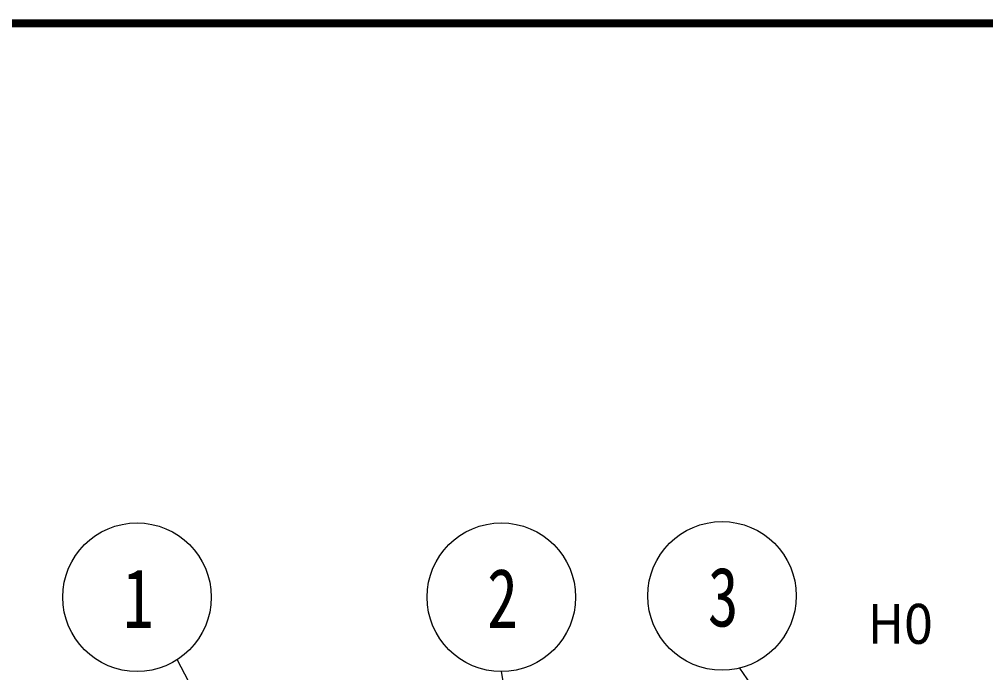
# Model space of a CAD drawing. Header units: millimetres. Extents: x 36873 to 51119, y -3533 to 6541.
# Drawn here: x 39195 to 40661, y 5218 to 6208 of the extents above; entities that cross this region are included whole.
import ezdxf

# ---------------------------------------------------------------- set-up
doc = ezdxf.new("R2010")
doc.units = ezdxf.units.MM
doc.header["$LTSCALE"] = 13
doc.linetypes.add('PTHANTOM2', pattern=[1.25, 0.625, -0.125, 0.125, -0.125, 0.125, -0.125])
doc.layers.add('1', color=4, linetype='Continuous')
doc.layers.add('2-0.13', color=3, linetype='Continuous', lineweight=13)
doc.layers.add('标注、文本', color=3, linetype='Continuous', lineweight=25)
doc.styles.add('11', font='')
doc.styles.add('Tahoma_txtstyle_30.40_0_0', font='tahoma.ttf')
doc.styles.get('11').set_extended_font_data('FangSong_GB2312')

msp = doc.modelspace()

# ---------------------------------------------------------------- linework, layer by layer
at = {"layer": '1', "const_width": 11.87123437500012}
msp.add_lwpolyline([(37755.08995427941, -3159.479332865398), (50779.52995427948, -3159.479332865398), (50779.52995427948, 6201.836917134693), (37755.08995427941, 6201.836917134693), (37755.08995427941, -3159.479332865398)], dxfattribs=at)
at = {"layer": '2-0.13'}
for p, q in [((39434.38162574346, 5237.036615541789), (39933.56942991788, 4288.688419274881)), ((40287.80186376714, 5224.465407758762), (40507.23480830142, 4903.059179930714)), ((39926.32496092073, 5219.25499074885), (40045.26183075458, 4493.930087925284))]:
    msp.add_line(p, q, dxfattribs=at)
for centre in [(39373.63743961888, 5331.900555337692), (39926.32496092073, 5331.900555337692), (40261.16488920175, 5333.916286273015)]:
    msp.add_circle(centre, 112.6455645888414, dxfattribs=at)

# ---------------------------------------------------------------- texts
at = {"layer": '2-0.13', "style": '11', "width": 0.76}
for s, p in [('1', (39352.18637814687, 5285.421733000534)), ('2', (39904.87389944872, 5285.421733000534)), ('3', (40239.71382772975, 5287.437463935858))]:
    msp.add_text(s, height=90, dxfattribs=at).set_placement(p)
at = {"layer": '标注、文本', "color": 6, "linetype": 'PTHANTOM2', "lineweight": 0, "ltscale": 10, "style": 'Tahoma_txtstyle_30.40_0_0'}
msp.add_text('H0', height=60.4187516214384, dxfattribs=at).set_placement((40483.03061325253, 5261.361819183054))

doc.saveas('drawing.dxf')
